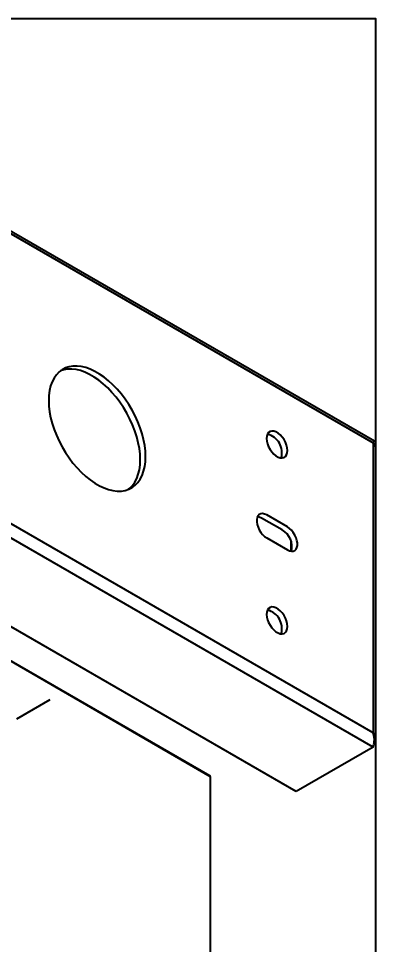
# Model space of a CAD drawing. Extents: x -1.8 to 17.5, y -14.1 to 0.
# Drawn here: x 9.95 to 12.34, y -5.91 to 0 of the extents above; entities that cross this region are included whole.
import ezdxf
from ezdxf import colors
from ezdxf.entities.mleader import LeaderData, LeaderLine
from ezdxf.math import Vec2, Vec3

# ---------------------------------------------------------------- set-up
doc = ezdxf.new("R2010")
doc.units = 0
doc.header["$LTSCALE"] = 0.5
doc.header["$MEASUREMENT"] = 0
doc.linetypes.add('CENTER', pattern=[2, 1.25, -0.25, 0.25, -0.25])
for name, color, linetype in [('Centerline', 210, 'CENTER'), ('FAB DWG', 221, 'CONTINUOUS'), ('Housing', 150, 'CONTINUOUS'), ('WallMount Bracket', 190, 'CONTINUOUS')]:
    doc.layers.add(name, color=color, linetype=linetype)
doc.layers.add('Text-Unprinted', color=131, linetype='CONTINUOUS', plot=False)
doc.styles.get("Standard").update_dxf_attribs({"font": 'arial.ttf'})

msp = doc.modelspace()

# ---------------------------------------------------------------- linework, layer by layer
at = {"layer": 'Centerline', "transparency": 16777216}
msp.add_line((8.20722, -5.4702), (10.15171, -4.34754), dxfattribs=at)
at = {"layer": 'Housing', "linetype": 'Continuous', "lineweight": 25, "transparency": 16777216}
for p, q in [((8.04474, -3.03194), (11.17372, -4.83804)), ((8.04573, -3.02913), (11.17165, -4.83346)), ((11.17372, -4.83804), (11.17372, -8.09584))]:
    msp.add_line(p, q, dxfattribs=at)
msp.add_arc((11.16882, -4.8375), 0.00493, 353.701158, 54.986661, dxfattribs=at)
at = {"layer": 'Text-Unprinted', "ltscale": 0.5, "transparency": 16777216}
msp.add_lwpolyline([(0, 0), (12.23002, 0), (12.23002, -14.12228), (0, -14.12228)], close=True, dxfattribs=at)
at = {"layer": 'WallMount Bracket', "linetype": 'Continuous', "lineweight": 25, "transparency": 16777216}
for p, q in [((8.65816, -0.63892), (12.22184, -2.69569)), ((8.68946, -0.67587), (12.21368, -2.70986)), ((12.21368, -4.55975), (8.68946, -2.52577)), ((12.21368, -4.65087), (8.61054, -2.57133)), ((12.21368, -2.70986), (12.21368, -4.55975)), ((12.23002, -2.73253), (12.23002, -4.58262)), ((11.7228, -4.93417), (8.11967, -2.85464)), ((11.63311, -3.26525), (11.50053, -3.18873)), ((11.66691, -3.24574), (11.53432, -3.16922)), ((11.53432, -3.31622), (11.66691, -3.39274)), ((11.689, -3.33587), (11.689, -3.40092)), ((12.21368, -4.65087), (11.7228, -4.93417))]:
    msp.add_line(p, q, dxfattribs=at)
at = {"layer": 'WallMount Bracket', "linetype": 'Continuous', "lineweight": 25, "transparency": 16777216, "flags": 128}
for points in [[(10.14221, -2.43927), (10.14361, -2.47404), (10.1478, -2.51011), (10.15474, -2.54716), (10.16437, -2.58484), (10.1766, -2.62283), (10.19132, -2.66077), (10.20839, -2.69832), (10.22767, -2.73514), (10.24898, -2.7709), (10.27212, -2.80528), (10.29689, -2.83795), (10.32306, -2.86863), (10.35039, -2.89704), (10.37863, -2.92293), (10.40754, -2.94604), (10.43685, -2.96619), (10.46629, -2.98318), (10.49559, -2.99686), (10.5245, -3.00711), (10.55275, -3.01384), (10.58008, -3.01697), (10.60625, -3.0165), (10.63101, -3.01241), (10.65415, -3.00475), (10.67546, -2.99358), (10.69474, -2.97901), (10.71182, -2.96117), (10.72654, -2.94022), (10.73877, -2.91635), (10.7484, -2.88978), (10.75534, -2.86074), (10.75953, -2.82951), (10.76093, -2.79636), (10.75953, -2.76159), (10.75534, -2.72551), (10.7484, -2.68847), (10.73877, -2.65078), (10.72654, -2.61279), (10.71182, -2.57485), (10.69474, -2.5373), (10.67546, -2.50048), (10.65415, -2.46472), (10.63101, -2.43034), (10.60625, -2.39767), (10.58008, -2.36699), (10.55275, -2.33858), (10.5245, -2.31269), (10.49559, -2.28958), (10.46629, -2.26943), (10.43685, -2.25244), (10.40754, -2.23876), (10.37863, -2.22851), (10.35039, -2.22178), (10.32306, -2.21865), (10.29689, -2.21912), (10.27212, -2.22321), (10.24898, -2.23087), (10.22767, -2.24204), (10.20839, -2.25661), (10.19132, -2.27445), (10.1766, -2.2954), (10.16437, -2.31927), (10.15474, -2.34584), (10.1478, -2.37488), (10.14361, -2.40611), (10.14221, -2.43927)], [(10.65271, -3.00535), (10.66094, -2.99852), (10.67802, -2.98068), (10.69274, -2.95973), (10.70497, -2.93586), (10.7146, -2.90929), (10.72154, -2.88025), (10.72573, -2.84902), (10.72713, -2.81586), (10.72573, -2.78109), (10.72154, -2.74502), (10.7146, -2.70797), (10.70497, -2.67029), (10.69274, -2.6323), (10.67802, -2.59436), (10.66094, -2.55681), (10.64166, -2.51999), (10.62036, -2.48423), (10.59721, -2.44985), (10.57245, -2.41718), (10.54628, -2.38649), (10.51895, -2.35808), (10.4907, -2.3322), (10.46179, -2.30908), (10.43249, -2.28894), (10.40305, -2.27195), (10.37374, -2.25826), (10.34483, -2.24801), (10.31659, -2.24129), (10.28926, -2.23815), (10.26309, -2.23863), (10.23832, -2.24272), (10.21663, -2.24978)], [(11.53415, -2.68118), (11.5356, -2.69797), (11.53989, -2.71571), (11.54684, -2.73362), (11.55614, -2.75092), (11.56738, -2.76684), (11.58008, -2.78069), (11.59367, -2.79187), (11.60756, -2.79989), (11.62116, -2.8044), (11.63385, -2.8052), (11.64509, -2.80225), (11.65439, -2.79569), (11.66134, -2.78581), (11.66563, -2.77302), (11.66708, -2.7579), (11.66563, -2.7411), (11.66134, -2.72336), (11.65439, -2.70545), (11.64509, -2.68816), (11.63385, -2.67224), (11.62116, -2.65838), (11.60756, -2.6472), (11.59367, -2.63918), (11.58008, -2.63468), (11.56738, -2.63388), (11.55614, -2.63682), (11.54684, -2.64338), (11.53989, -2.65327), (11.5356, -2.66605), (11.53415, -2.68118)], [(11.53432, -3.16922), (11.52109, -3.16319), (11.50844, -3.16064), (11.49692, -3.16167), (11.48703, -3.16624), (11.47921, -3.17416), (11.4738, -3.18507), (11.47103, -3.19851), (11.47103, -3.21387), (11.4738, -3.2305), (11.47921, -3.24766), (11.48703, -3.2646), (11.49692, -3.28059), (11.50844, -3.29492), (11.52109, -3.30697), (11.53432, -3.31622)], [(11.50053, -3.18873), (11.48729, -3.1827), (11.47573, -3.18023)], [(11.66691, -3.39274), (11.68014, -3.39877), (11.69279, -3.40132), (11.70431, -3.40029), (11.7142, -3.39571), (11.72202, -3.3878), (11.72743, -3.37688), (11.7302, -3.36345), (11.7302, -3.34808), (11.72743, -3.33146), (11.72202, -3.3143), (11.7142, -3.29735), (11.70431, -3.28137), (11.69279, -3.26703), (11.68014, -3.25498), (11.66691, -3.24574)], [(11.53415, -3.80406), (11.5356, -3.82086), (11.53989, -3.8386), (11.54684, -3.8565), (11.55614, -3.8738), (11.56738, -3.88972), (11.58008, -3.90357), (11.59367, -3.91475), (11.60756, -3.92277), (11.62116, -3.92728), (11.63385, -3.92808), (11.64509, -3.92514), (11.65439, -3.91858), (11.66134, -3.90869), (11.66563, -3.8959), (11.66708, -3.88078), (11.66563, -3.86398), (11.66134, -3.84624), (11.65439, -3.82833), (11.64509, -3.81104), (11.63385, -3.79512), (11.62116, -3.78127), (11.60756, -3.77009), (11.59367, -3.76207), (11.58008, -3.75756), (11.56738, -3.75676), (11.55614, -3.7597), (11.54684, -3.76626), (11.53989, -3.77615), (11.5356, -3.78894), (11.53415, -3.80406)]]:
    msp.add_lwpolyline(points, dxfattribs=at)
at = {"layer": 'WallMount Bracket', "linetype": 'Continuous', "lineweight": 25, "transparency": 16777216}
for centre, radius, start, end in [((11.50898, -2.77243), 0.12305, 344.522596, 75.459777), ((11.57363, -3.3715), 0.12176, 345.861566, 60.759608), ((11.50898, -3.89531), 0.12305, 344.522596, 75.459777)]:
    msp.add_arc(centre, radius, start, end, dxfattribs=at)
for points, knots in [([(12.21368, -2.70986), (12.21618, -2.70648), (12.22138, -2.69946), (12.22284, -2.69469), (12.22182, -2.69579), (12.22178, -2.69583)], [0, 0, 0, 0, 0.4716992, 0.9812489, 1, 1, 1, 1]), ([(12.23002, -2.73344), (12.23002, -2.72909), (12.22857, -2.72474), (12.22298, -2.71668), (12.21884, -2.71297), (12.21368, -2.70986)], [0.5, 0.5, 0.5, 0.5, 0.75, 0.75, 1, 1, 1, 1]), ([(12.21368, -4.65087), (12.21557, -4.64594), (12.21743, -4.63994), (12.22041, -4.62598), (12.22149, -4.61829), (12.22222, -4.60172), (12.22186, -4.59323), (12.21921, -4.57599), (12.217, -4.56769), (12.21368, -4.55975)], [0, 0, 0, 0, 0.25, 0.25, 0.5, 0.5, 0.75, 0.75, 1, 1, 1, 1]), ([(12.21368, -4.55975), (12.21827, -4.56295), (12.22746, -4.56934), (12.23111, -4.58165), (12.22882, -4.5917), (12.22283, -4.5962), (12.22118, -4.59744)], [0, 0, 0, 0, 0.2958762, 0.5917524, 0.8876286, 1, 1, 1, 1])]:
    msp.add_open_spline(points, degree=3, knots=knots, dxfattribs=at)

# ---------------------------------------------------------------- leaders
at = {"layer": 'FAB DWG', "ltscale": 0.5, "transparency": 16777216}
ml = msp.add_multileader_mtext('Standard', dxfattribs=at)
ml.set_content('BK01564 ', color=256)
ml.set_leader_properties()
ml.build(insert=Vec2(0, 0))
ml.multileader.update_dxf_attribs({"dogleg_length": 0.36, "arrow_head_size": 0.1875})
ctx = ml.context
ctx.base_point, ctx.char_height, ctx.arrow_head_size, ctx.landing_gap_size, ctx.plane_origin = Vec3(9.75609, -8.76985), 0.1875, 0.1875, 0.09, Vec3(7.84419, -0.60665)
notes = []
notes.append((ctx, [(0, (1, 1, 0), (9.30609, -8.76985), (1, 0), 0.45, [(0, [(8.40201, -4.73098)], 0, [])])]))
ctx.mtext.insert, ctx.mtext.width, ctx.mtext.flow_direction = Vec3(9.84609, -8.6745), 7.6221832, 5
for ctx, leaders in notes:
    for number, flags, end, landing, length, lines in leaders:
        leader = LeaderData()
        leader.index, (leader.has_last_leader_line, leader.has_dogleg_vector, leader.attachment_direction) = number, flags
        leader.last_leader_point, leader.dogleg_vector, leader.dogleg_length = Vec3(end), Vec3(landing), length
        for number, points, colour, breaks in lines:
            line = LeaderLine()
            line.index, line.vertices, line.color, line.breaks = number, Vec3.list(points), colors.encode_raw_color(colour), breaks
            leader.lines.append(line)
        ctx.leaders.append(leader)

doc.saveas('drawing.dxf')
